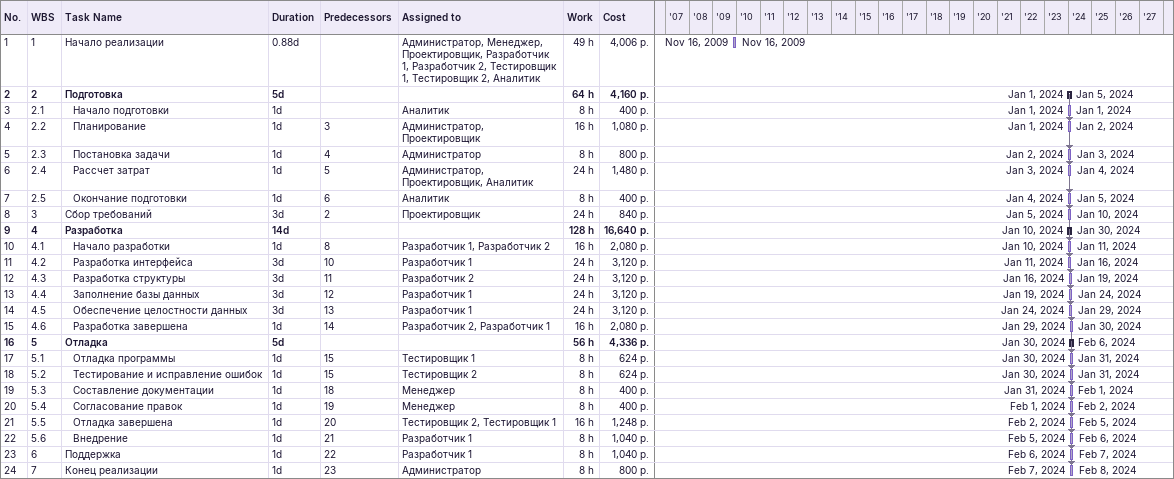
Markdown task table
| ID | WBS | Task | Duration | Start | Finish | Predecessors | Resources | Work (h) | Cost (р.) |
|---|---|---|---|---|---|---|---|---|---|
| 1 | 1 | Начало реализации | 0.88d | 2009-11-16 | 2009-11-16 |  | Администратор, Менеджер, Проектировщик, Разработчик 1, Разработчик 2, Тестировщик 1, Тестировщик 2, Аналитик | 49 | 4006 |
| 2 | 2 | **Подготовка** | 5d | 2024-01-01 | 2024-01-05 |  |  | 64 | 4160 |
| 3 | 2.1 | Начало подготовки | 1d | 2024-01-01 | 2024-01-01 |  | Аналитик | 8 | 400 |
| 4 | 2.2 | Планирование | 1d | 2024-01-01 | 2024-01-02 | 3 | Администратор, Проектировщик | 16 | 1080 |
| 5 | 2.3 | Постановка задачи | 1d | 2024-01-02 | 2024-01-03 | 4 | Администратор | 8 | 800 |
| 6 | 2.4 | Рассчет затрат | 1d | 2024-01-03 | 2024-01-04 | 5 | Администратор, Проектировщик, Аналитик | 24 | 1480 |
| 7 | 2.5 | Окончание подготовки | 1d | 2024-01-04 | 2024-01-05 | 6 | Аналитик | 8 | 400 |
| 8 | 3 | Сбор требований | 3d | 2024-01-05 | 2024-01-10 | 2 | Проектировщик | 24 | 840 |
| 9 | 4 | **Разработка** | 14d | 2024-01-10 | 2024-01-30 |  |  | 128 | 16640 |
| 10 | 4.1 | Начало разработки | 1d | 2024-01-10 | 2024-01-11 | 8 | Разработчик 1, Разработчик 2 | 16 | 2080 |
| 11 | 4.2 | Разработка интерфейса | 3d | 2024-01-11 | 2024-01-16 | 10 | Разработчик 1 | 24 | 3120 |
| 12 | 4.3 | Разработка структуры | 3d | 2024-01-16 | 2024-01-19 | 11 | Разработчик 2 | 24 | 3120 |
| 13 | 4.4 | Заполнение базы данных | 3d | 2024-01-19 | 2024-01-24 | 12 | Разработчик 1 | 24 | 3120 |
| 14 | 4.5 | Обеспечение целостности данных | 3d | 2024-01-24 | 2024-01-29 | 13 | Разработчик 1 | 24 | 3120 |
| 15 | 4.6 | Разработка завершена | 1d | 2024-01-29 | 2024-01-30 | 14 | Разработчик 2, Разработчик 1 | 16 | 2080 |
| 16 | 5 | **Отладка** | 5d | 2024-01-30 | 2024-02-06 |  |  | 56 | 4336 |
| 17 | 5.1 | Отладка программы | 1d | 2024-01-30 | 2024-01-31 | 15 | Тестировщик 1 | 8 | 624 |
| 18 | 5.2 | Тестирование и исправление ошибок | 1d | 2024-01-30 | 2024-01-31 | 15 | Тестировщик 2 | 8 | 624 |
| 19 | 5.3 | Составление документации | 1d | 2024-01-31 | 2024-02-01 | 18 | Менеджер | 8 | 400 |
| 20 | 5.4 | Согласование правок | 1d | 2024-02-01 | 2024-02-02 | 19 | Менеджер | 8 | 400 |
| 21 | 5.5 | Отладка завершена | 1d | 2024-02-02 | 2024-02-05 | 20 | Тестировщик 2, Тестировщик 1 | 16 | 1248 |
| 22 | 5.6 | Внедрение | 1d | 2024-02-05 | 2024-02-06 | 21 | Разработчик 1 | 8 | 1040 |
| 23 | 6 | Поддержка | 1d | 2024-02-06 | 2024-02-07 | 22 | Разработчик 1 | 8 | 1040 |
| 24 | 7 | Конец реализации | 1d | 2024-02-07 | 2024-02-08 | 23 | Администратор | 8 | 800 |
